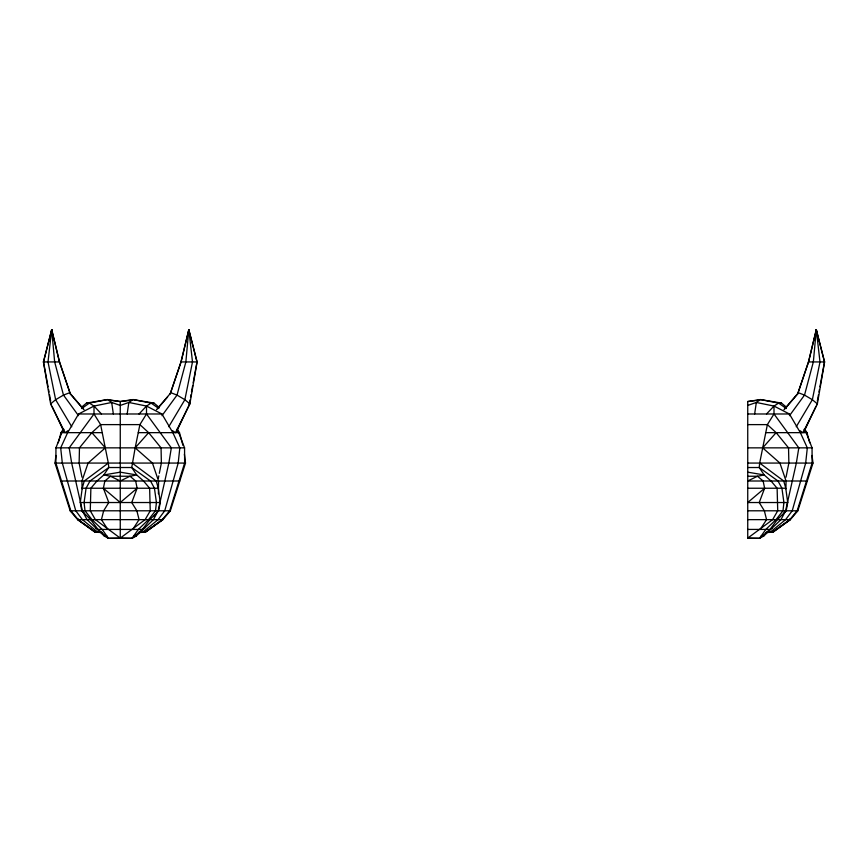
<?xml version="1.0" encoding="UTF-8"?>
<svg xmlns="http://www.w3.org/2000/svg" width="868" height="868" viewBox="0 0 868 868"><rect width="100%" height="100%" fill="white"/><g stroke="black" fill="none" stroke-linecap="round" stroke-linejoin="round"><path stroke-width="1.3" d="M63.95 429.356L61.812 432.655L55.943 447.855L55.888 463.067L70.84 510.796L78.196 519.639L95.513 532.344M158.41 493.838L158.562 481.002L152.432 463.067L135.169 447.855L139.889 424.615L146.508 413.982L146.508 406.061L151.13 403.088L154.005 403.088L159.072 407.287M747.739 424.615L767.377 424.615L776.144 432.655L762.657 447.855L779.92 463.067L786.05 481.002L785.952 488.814L783.728 481.002L759.663 463.067L767.377 424.615L773.996 413.982L773.996 406.061L778.618 403.088L781.493 403.088L786.56 407.287M81.961 477.161L79.129 463.067L79.465 447.855L91.856 432.655L100.623 424.615L139.889 424.615L148.656 432.655L135.169 447.855L131.741 467.526L136.699 474.959L143.546 481.002L149.632 488.239L150.24 510.796L145.14 519.639L120.261 538.117L108.489 538.323L104.29 536.077L87.06 519.639L82.319 510.796M759.663 463.067L759.229 467.526L764.187 474.959L771.034 481.002L777.12 488.239L777.728 510.796L772.629 519.639L747.739 538.117L759.511 538.323L763.71 536.077L780.94 519.639L785.681 510.796M188.41 333.703L188.812 329.677L197.112 361.934L189.875 403.87L175.466 432.655L172.309 430.604M815.898 333.703L816.3 329.677L824.6 361.934L817.363 403.87L802.954 432.655L799.797 430.604M51.277 333.703L51.7 329.677L59.545 361.934L70.362 394.029L82.948 408.709M101.773 532.344L95.176 532.344L77.632 519.639L70.167 510.796L55.01 463.067L55.964 455.461M156.707 512.76L158.106 510.796L153.452 519.639L136.222 536.077L132.023 538.323L108.489 538.323L98.041 529.426L90.673 519.639L81.809 510.796L80.279 502.529L82.232 488.239L84.272 481.002L108.337 463.067L100.623 424.615L94.004 413.982L94.004 406.061L89.382 403.088L86.507 403.088L81.44 407.287M127.162 413.982L128.844 402.459L133.01 399.573L154.005 403.088M754.639 413.982L756.332 402.459L760.498 399.573L781.493 403.088M176.616 431.58L189.105 405.15L190.059 399.92M190.537 397.294L191.014 394.68M191.492 392.054L192.685 385.511M193.163 382.896L196.993 361.934L188.812 329.677L180.967 361.934L170.15 394.029L181.087 361.934L188.812 329.677L192.501 361.934L184.873 399.703L168.761 426.741M817.309 401.222L818.502 394.68M818.98 392.054L819.457 389.439M819.935 386.824L824.481 361.934L816.3 329.677L808.455 361.934L797.638 394.029L785.052 408.709M132.175 463.067L156.24 481.002L158.28 488.239L160.233 502.529L158.703 510.796L149.838 519.639L142.471 529.426L132.023 538.323L120.261 538.117L95.371 519.639L90.272 510.796L90.88 488.239L96.966 481.002L103.813 474.959L108.771 467.526L108.337 463.067M747.739 488.239L785.768 488.239L787.721 502.529L786.191 510.796L777.327 519.639L769.959 529.426L759.511 538.323L747.739 538.323L747.739 401.537L760.498 399.573L778.618 403.088L786.321 408.535M158.291 478.442L158.811 475.881M159.321 473.32L161.383 463.067L161.057 447.855L148.656 432.655M786.039 477.161L788.871 463.067L788.535 447.855L776.144 432.655M107.806 529.426L101.426 519.639L103.65 510.796L108.782 502.529L103.379 488.239L104.865 481.002L110.507 476.239L130.005 476.239L136.699 474.959L120.261 472.17L103.813 474.959L110.507 476.239L120.261 481.002L130.005 476.239L135.647 481.002L137.133 488.239L131.73 502.529L136.862 510.796L139.086 519.639L132.717 529.426M158.399 509.494L168.848 463.067L171.332 447.855L146.508 413.982M785.887 509.494L796.336 463.067L798.81 447.855L773.996 413.982M68.203 430.604L65.046 432.655L50.637 403.87L43.4 361.934L51.7 329.677L59.425 361.934L70.362 394.029M58.275 442.788L61.02 432.655L63.19 429.356M144.999 532.344L162.316 519.639L162.598 518.619M772.487 532.344L789.804 519.639L790.086 518.619M138.739 532.344L145.336 532.344L162.88 519.639L170.345 510.796L185.502 463.067L184.396 454.192M812.036 455.461L812.99 463.067L797.833 510.796L790.368 519.639L772.824 532.344L766.227 532.344M158.464 488.814L158.28 488.239L82.232 488.239L82.048 488.814L81.95 481.002L88.08 463.067L105.343 447.855L91.856 432.655M747.739 476.239L757.493 476.239L763.135 481.002L764.621 488.239L759.218 502.529L764.35 510.796L766.574 519.639L760.194 529.426M804.104 431.58L816.018 406.354M138.696 532.561L142.526 532.344L158.106 519.639L164.736 510.796L178.19 463.067L179.828 447.855L172.862 432.655L161.915 413.982L146.508 406.061L128.844 402.459L120.261 405.432L111.668 402.459L94.004 406.061L78.597 413.982L67.65 432.655L60.684 447.855L62.322 463.067L75.776 510.796L82.406 519.639L97.986 532.344L102.185 532.583M796.249 426.741L812.361 399.703L819.989 361.934L816.3 329.677L808.575 361.934L797.638 394.029M189.105 405.15L189.875 403.87L184.873 399.703L177.029 395.092L170.92 392.748L156.468 409.707M816.593 405.15L817.363 403.87L812.361 399.703L804.517 395.092L798.408 392.748L783.956 409.707M94.004 413.982L69.19 447.855L71.664 463.067L82.113 509.494M132.023 538.323L138.338 529.426L148.515 519.639L155.502 510.796L156.424 502.529L154.439 488.239L150.522 481.002L131.741 467.526L108.771 467.526L89.99 481.002L86.073 488.239L84.087 502.529L85.01 510.796L91.997 519.639L102.174 529.426L108.489 538.323M759.511 538.323L765.826 529.426L776.003 519.639L782.99 510.796L783.913 502.529L781.927 488.239L778.01 481.002L759.229 467.526L747.739 467.526M153.896 516.688L155.296 514.724M784.195 512.76L785.594 510.796M161.98 415.685L177.029 395.092L185.861 361.934L188.812 329.677L189.235 333.703M789.468 415.685L804.517 395.092L813.349 361.934L816.3 329.677L816.723 333.703M162.316 519.639L169.672 510.796L184.624 463.067L184.569 447.855L178.699 432.655L176.562 429.356M789.804 519.639L797.16 510.796L812.112 463.067L812.057 447.855L806.188 432.655L804.05 429.356M157.564 408.709L167.632 396.969M139.032 413.982L146.508 406.061M766.52 413.982L773.996 406.061L789.403 413.982L800.35 432.655L807.316 447.855L805.678 463.067L792.224 510.796L785.594 519.639L770.014 532.344L766.184 532.561M137.133 488.239L120.261 502.529L103.379 488.239M764.621 488.239L747.739 502.529L787.721 502.529M795.793 512.511L797.833 510.796L747.739 510.796M81.679 408.535L89.382 403.088L107.502 399.573L120.261 401.537L131.979 400.061M144.837 527.852L142.471 529.426L98.041 529.426L95.675 527.852M772.325 527.852L769.959 529.426L747.739 529.426M144.479 532.344L162.88 519.639L77.632 519.639L96.033 532.344M771.967 532.344L790.368 519.639L747.739 519.639M747.739 405.432L756.332 402.459L773.996 406.061M86.507 403.088L107.502 399.573L111.668 402.459L113.361 413.982M108.533 400.061L120.261 401.537L133.01 399.573L151.13 403.088L158.833 408.535M747.739 401.537L759.467 400.061M43.4 361.934L59.545 361.934M180.967 361.934L197.112 361.934M808.455 361.934L824.6 361.934M78.597 413.982L161.915 413.982M747.739 413.982L789.403 413.982M61.02 432.655L102.25 432.655M138.262 432.655L179.492 432.655L182.92 445.327M765.75 432.655L806.98 432.655L809.725 442.788M55.943 447.855L184.569 447.855M747.739 447.855L812.057 447.855M55.01 463.067L185.502 463.067M747.739 463.067L812.99 463.067M60.793 481.002L81.57 481.002M81.95 481.002L158.562 481.002M158.942 481.002L179.719 481.002M786.05 481.002L747.739 481.002L757.493 476.239L764.187 474.959L747.739 472.17M786.43 481.002L807.207 481.002M80.279 502.529L160.233 502.529M170.345 510.796L70.167 510.796L72.207 512.511M104.29 536.077L106.948 536.077M133.563 536.077L136.222 536.077M761.052 536.077L763.71 536.077M94.004 406.061L101.48 413.982M84.044 409.707L69.592 392.748L63.483 395.092L55.639 399.703L50.637 403.87L51.407 405.15M78.532 415.685L63.483 395.092L54.651 361.934L51.7 329.677L43.519 361.934L48.065 386.824M82.406 510.796L83.805 512.76M804.81 429.356L806.98 432.655M177.322 429.356L179.492 432.655M71.751 426.741L55.639 399.703L48.011 361.934L51.7 329.677L52.102 333.703M51.982 406.354L63.896 431.58M77.914 518.619L78.196 519.639M48.543 389.439L49.02 392.054M49.498 394.68L50.691 401.222M120.261 401.537L120.261 538.323"/></g></svg>
